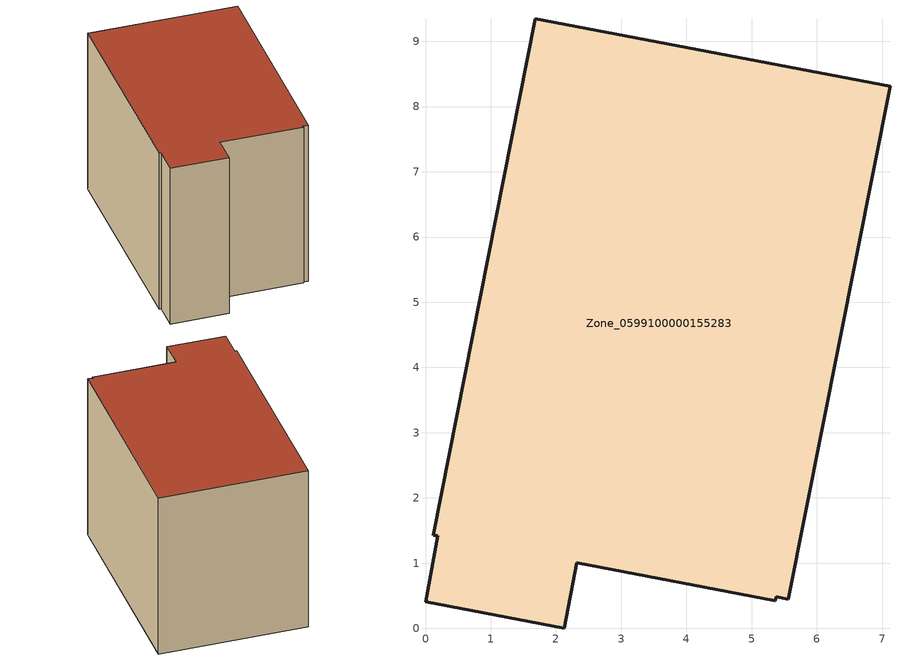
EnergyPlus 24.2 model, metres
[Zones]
Zone_0599100000155283
 floor ground (C_G): 2.32,1.01 2.13,0 0,0.41 0.19,1.42 0.12,1.43 1.68,9.35 7.12,8.31 5.56,0.45 5.37,0.48 5.36,0.42 z0
 wall outside (C_F): 0.19,1.42 0,0.41 2.13,0 2.32,1.01 5.36,0.42 5.37,0.48 5.56,0.45 7.12,8.31 1.68,9.35 0.12,1.43 0.19,1.42 z0:6.54
 roof outside (C_R): 2.32,1.01 5.36,0.42 5.37,0.48 5.56,0.45 7.12,8.31 1.68,9.35 0.12,1.43 0.19,1.42 0,0.41 2.13,0 z6.54
[BUILDING]
Pand.0599100000155283: North Axis=0; Terrain=City; Loads Convergence Tolerance Value=0.04; Temperature Convergence Tolerance Value=0.4; Solar Distribution=FullExterior; Maximum Number of Warmup Days=25; Minimum Number of Warmup Days=1
[Site:Location]
Rotterdam.The.Hague.AP_ZH_NLD Design_Conditions: Latitude=51.96; Longitude=4.45; Time Zone=1; Elevation=-4.5
[SITE:GROUNDTEMPERATURE:BUILDINGSURFACE]
18, 18, 18, 18, 18, 18, 18, 18, 18, 18, 18, 18
[MATERIAL] Thermal Absorptance=0.9; Solar Absorptance=0.7; Visible Absorptance=0.7
Name | Roughness | Thickness | Conductivity | Density | Specific Heat
G.TI.1946-1964 | MediumSmooth | 0.15 | 1 | 540 | 1210
F.TI.1946-1964 | Rough | 0.3 | 0.857143 | 1920 | 840
R.TI.1946-1964 | MediumRough | 0.2 | 0.277778 | 1500 | 1000
[CONSTRUCTION]
C_G: G.TI.1946-1964
C_F: F.TI.1946-1964
C_R: R.TI.1946-1964
[ZONE]
Zone_0599100000155283: Type=1; Multiplier=1; Ceiling Height=Autocalculate; Volume=Autocalculate; Floor Area=autocalculate; Part of Total Floor Area=Yes
[ZONEINFILTRATION:DESIGNFLOWRATE]
Infil_Zone_0599100000155283: Zone or ZoneList or Space or SpaceList=Zone_0599100000155283; Schedule=AlwaysOn; Design Flow Rate Calculation Method=Flow/Area; Flow Rate per Floor Area=0.003; Constant Term Coefficient=1; Temperature Term Coefficient=0; Velocity Term Coefficient=0; Velocity Squared Term Coefficient=0
[HVACTEMPLATE:ZONE:IDEALLOADSAIRSYSTEM]
Zone_0599100000155283: Maximum Heating Supply Air Temperature=50; Minimum Cooling Supply Air Temperature=13; Maximum Heating Supply Air Humidity Ratio=0.0156; Minimum Cooling Supply Air Humidity Ratio=0.0077; Heating Limit=NoLimit; Cooling Limit=NoLimit; Dehumidification Control Type=ConstantSensibleHeatRatio; Cooling Sensible Heat Ratio=0.7; Dehumidification Setpoint=60; Humidification Control Type=None; Humidification Setpoint=30; Outdoor Air Method=None; Outdoor Air Flow Rate per Person=0.00944; Outdoor Air Flow Rate per Zone Floor Area=0; Outdoor Air Flow Rate per Zone=0; Demand Controlled Ventilation Type=None; Outdoor Air Economizer Type=NoEconomizer; Heat Recovery Type=None; Sensible Heat Recovery Effectiveness=0.7; Latent Heat Recovery Effectiveness=0.65
[ZONECONTROL:THERMOSTAT]
ThermostatControl_Zone_0599100000155283: Zone or ZoneList=Zone_0599100000155283; Control Type Schedule=DualSetpointControlType; Control 1=Thermostat_Zone_0599100000155283; Temperature Difference Between Cutout And Setpoint=0
[THERMOSTATSETPOINT:DUALSETPOINT]
Thermostat_Zone_0599100000155283: Heating Setpoint Temperature Schedule=HeatingSetpoint_Zone_0599100000155283; Cooling Setpoint Temperature Schedule=CoolingSetpoint_Zone_0599100000155283
[SCHEDULE:COMPACT]
HeatingSetpoint_Zone_0599100000155283: Through: 12/31, For: AllDays, Until: 24:00, 21
CoolingSetpoint_Zone_0599100000155283: Through: 12/31, For: AllDays, Until: 24:00, 24
DualSetpointControlType: Through: 12/31, For: AllDays, Until: 24:00, 4
AlwaysOn: Through: 12/31, For: AllDays, Until: 24:00, 1
